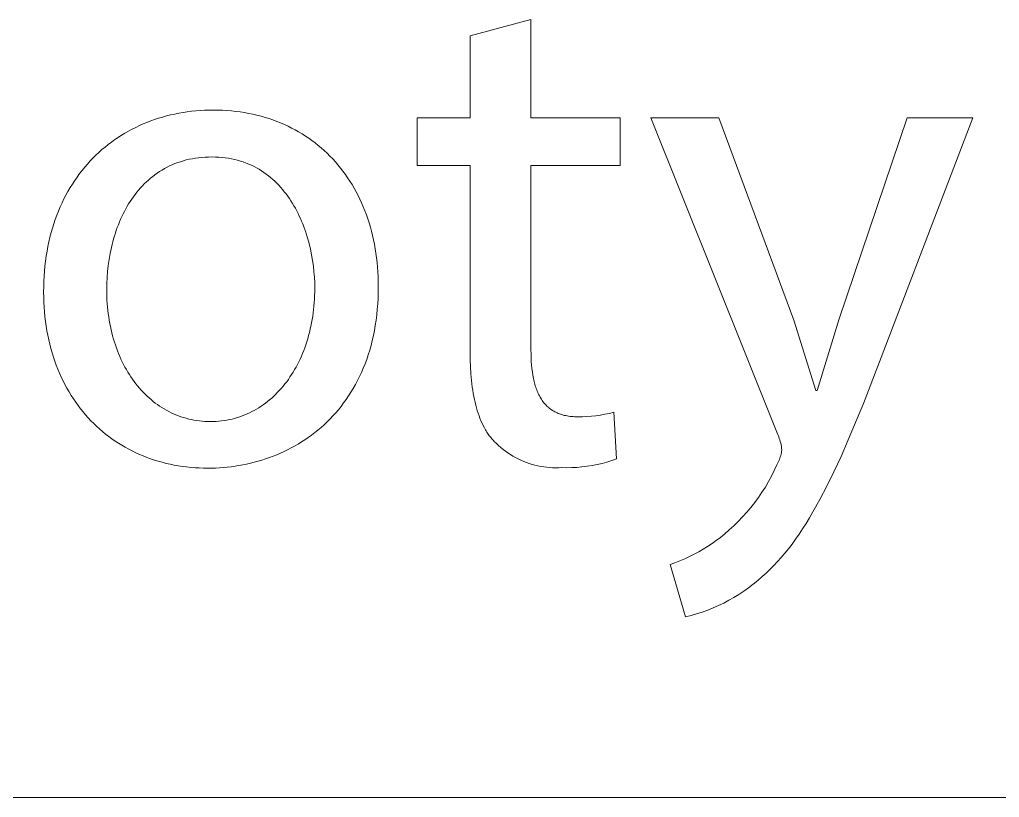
# Model space of a CAD drawing. Header units: millimetres. Extents: x 1102 to 5170, y 19 to 2862.
# Drawn here: x 4538.8 to 4595.2, y 19.5 to 64.3 of the extents above; entities that cross this region are included whole.
import ezdxf

# ---------------------------------------------------------------- set-up
doc = ezdxf.new("R2010")
doc.units = ezdxf.units.MM
doc.header["$MEASUREMENT"] = 0
doc.layers.add('Domyślny', color=7, linetype='Continuous', true_color=0x000000)

msp = doc.modelspace()

# ---------------------------------------------------------------- linework, layer by layer
at = {"layer": 'Domyślny', "color": 18, "lineweight": 15, "true_color": 0x000000}
for p, q in [((4564.772, 63.317), (4568.267, 64.251)), ((4568.267, 64.251), (4568.267, 58.602)), ((4564.772, 58.602), (4564.772, 63.317)), ((4547.059, 58.644), (4547.291, 58.708)), ((4547.291, 58.708), (4547.525, 58.766)), ((4547.525, 58.766), (4547.761, 58.818)), ((4547.761, 58.818), (4548, 58.865)), ((4548, 58.865), (4548.241, 58.907)), ((4548.241, 58.907), (4548.484, 58.943)), ((4548.484, 58.943), (4548.729, 58.974)), ((4548.729, 58.974), (4548.976, 58.999)), ((4548.976, 58.999), (4549.225, 59.019)), ((4549.225, 59.019), (4549.476, 59.033)), ((4549.476, 59.033), (4549.728, 59.041)), ((4549.728, 59.041), (4549.983, 59.044)), ((4549.983, 59.044), (4550.247, 59.041)), ((4550.247, 59.041), (4550.508, 59.032)), ((4550.508, 59.032), (4550.767, 59.017)), ((4550.767, 59.017), (4551.023, 58.996)), ((4551.023, 58.996), (4551.276, 58.97)), ((4551.276, 58.97), (4551.526, 58.937)), ((4551.526, 58.937), (4551.773, 58.899)), ((4551.773, 58.899), (4552.017, 58.855)), ((4552.017, 58.855), (4552.258, 58.806)), ((4552.258, 58.806), (4552.496, 58.751)), ((4552.496, 58.751), (4552.73, 58.69)), ((4552.73, 58.69), (4552.962, 58.624)), ((4545.514, 58.052), (4545.726, 58.153)), ((4545.726, 58.153), (4545.941, 58.248)), ((4545.941, 58.248), (4546.159, 58.338)), ((4546.159, 58.338), (4546.38, 58.422)), ((4546.38, 58.422), (4546.604, 58.501)), ((4546.604, 58.501), (4546.83, 58.575)), ((4546.83, 58.575), (4547.059, 58.644)), ((4552.962, 58.624), (4553.19, 58.553)), ((4553.19, 58.553), (4553.415, 58.476)), ((4553.415, 58.476), (4553.637, 58.394)), ((4553.637, 58.394), (4553.856, 58.306)), ((4553.856, 58.306), (4554.071, 58.214)), ((4554.071, 58.214), (4554.282, 58.116)), ((4554.282, 58.116), (4554.49, 58.013)), ((4561.724, 55.866), (4561.724, 58.602)), ((4561.724, 58.602), (4564.772, 58.602)), ((4568.267, 58.602), (4573.401, 58.602)), ((4573.401, 58.602), (4573.401, 55.866)), ((4582.449, 40.423), (4575.174, 58.602)), ((4575.174, 58.602), (4579.076, 58.602)), ((4579.076, 58.602), (4583.397, 46.952)), ((4585.998, 47.034), (4589.913, 58.602)), ((4593.693, 58.602), (4588.328, 44.554)), ((4589.913, 58.602), (4593.693, 58.602)), ((4544.499, 57.474), (4544.696, 57.6)), ((4544.696, 57.6), (4544.895, 57.721)), ((4544.895, 57.721), (4545.098, 57.836)), ((4545.098, 57.836), (4545.304, 57.947)), ((4545.304, 57.947), (4545.514, 58.052)), ((4554.49, 58.013), (4554.695, 57.905)), ((4554.695, 57.905), (4554.895, 57.792)), ((4554.895, 57.792), (4555.093, 57.674)), ((4555.093, 57.674), (4555.286, 57.551)), ((4555.286, 57.551), (4555.476, 57.423)), ((4543.749, 56.92), (4543.931, 57.066)), ((4543.931, 57.066), (4544.117, 57.207)), ((4544.117, 57.207), (4544.306, 57.343)), ((4544.306, 57.343), (4544.499, 57.474)), ((4555.476, 57.423), (4555.662, 57.291)), ((4555.662, 57.291), (4555.844, 57.153)), ((4555.844, 57.153), (4556.023, 57.011)), ((4556.023, 57.011), (4556.197, 56.864)), ((4543.057, 56.287), (4543.224, 56.453)), ((4543.224, 56.453), (4543.395, 56.614)), ((4543.395, 56.614), (4543.57, 56.769)), ((4543.57, 56.769), (4543.749, 56.92)), ((4556.197, 56.864), (4556.367, 56.713)), ((4556.367, 56.713), (4556.534, 56.557)), ((4556.534, 56.557), (4556.696, 56.396)), ((4556.696, 56.396), (4556.855, 56.231)), ((4542.58, 55.762), (4542.735, 55.942)), ((4542.735, 55.942), (4542.894, 56.117)), ((4542.894, 56.117), (4543.057, 56.287)), ((4547.618, 55.898), (4547.466, 55.829)), ((4547.773, 55.962), (4547.618, 55.898)), ((4547.932, 56.022), (4547.773, 55.962)), ((4548.094, 56.077), (4547.932, 56.022)), ((4548.259, 56.127), (4548.094, 56.077)), ((4548.428, 56.173), (4548.259, 56.127)), ((4548.6, 56.213), (4548.428, 56.173)), ((4548.776, 56.248), (4548.6, 56.213)), ((4548.955, 56.279), (4548.776, 56.248)), ((4549.137, 56.303), (4548.955, 56.279)), ((4549.323, 56.323), (4549.137, 56.303)), ((4549.512, 56.337), (4549.323, 56.323)), ((4549.705, 56.345), (4549.512, 56.337)), ((4549.902, 56.348), (4549.705, 56.345)), ((4550.099, 56.345), (4549.902, 56.348)), ((4550.292, 56.336), (4550.099, 56.345)), ((4550.481, 56.321), (4550.292, 56.336)), ((4550.667, 56.3), (4550.481, 56.321)), ((4550.849, 56.273), (4550.667, 56.3)), ((4551.027, 56.241), (4550.849, 56.273)), ((4551.202, 56.203), (4551.027, 56.241)), ((4551.373, 56.16), (4551.202, 56.203)), ((4551.541, 56.112), (4551.373, 56.16)), ((4551.705, 56.058), (4551.541, 56.112)), ((4551.866, 56), (4551.705, 56.058)), ((4552.022, 55.936), (4551.866, 56)), ((4552.176, 55.868), (4552.022, 55.936)), ((4552.326, 55.795), (4552.176, 55.868)), ((4556.855, 56.231), (4557.009, 56.062)), ((4557.009, 56.062), (4557.159, 55.888)), ((4557.159, 55.888), (4557.304, 55.71)), ((4564.772, 55.866), (4561.724, 55.866)), ((4564.772, 45.11), (4564.772, 55.866)), ((4573.401, 55.866), (4568.267, 55.866)), ((4568.267, 55.866), (4568.267, 45.245)), ((4542.141, 55.193), (4542.283, 55.388)), ((4542.283, 55.388), (4542.429, 55.577)), ((4542.429, 55.577), (4542.58, 55.762)), ((4546.624, 55.327), (4546.495, 55.229)), ((4546.756, 55.421), (4546.624, 55.327)), ((4546.892, 55.511), (4546.756, 55.421)), ((4547.03, 55.597), (4546.892, 55.511)), ((4547.172, 55.678), (4547.03, 55.597)), ((4547.318, 55.756), (4547.172, 55.678)), ((4547.466, 55.829), (4547.318, 55.756)), ((4552.472, 55.718), (4552.326, 55.795)), ((4552.615, 55.636), (4552.472, 55.718)), ((4552.755, 55.55), (4552.615, 55.636)), ((4552.891, 55.459), (4552.755, 55.55)), ((4553.024, 55.365), (4552.891, 55.459)), ((4553.154, 55.266), (4553.024, 55.365)), ((4557.304, 55.71), (4557.446, 55.528)), ((4557.446, 55.528), (4557.583, 55.341)), ((4557.583, 55.341), (4557.715, 55.151)), ((4541.742, 54.583), (4541.87, 54.791)), ((4541.87, 54.791), (4542.003, 54.994)), ((4542.003, 54.994), (4542.141, 55.193)), ((4546.012, 54.801), (4545.9, 54.685)), ((4546.128, 54.913), (4546.012, 54.801)), ((4546.247, 55.022), (4546.128, 54.913)), ((4546.37, 55.127), (4546.247, 55.022)), ((4546.495, 55.229), (4546.37, 55.127)), ((4553.28, 55.164), (4553.154, 55.266)), ((4553.402, 55.058), (4553.28, 55.164)), ((4553.522, 54.948), (4553.402, 55.058)), ((4553.638, 54.835), (4553.522, 54.948)), ((4553.751, 54.719), (4553.638, 54.835)), ((4553.861, 54.599), (4553.751, 54.719)), ((4557.715, 55.151), (4557.844, 54.956)), ((4557.844, 54.956), (4557.968, 54.757)), ((4557.968, 54.757), (4558.087, 54.554)), ((4541.384, 53.931), (4541.499, 54.152)), ((4541.499, 54.152), (4541.618, 54.37)), ((4541.618, 54.37), (4541.742, 54.583)), ((4545.48, 54.19), (4545.383, 54.059)), ((4545.58, 54.319), (4545.48, 54.19)), ((4545.683, 54.444), (4545.58, 54.319)), ((4545.79, 54.566), (4545.683, 54.444)), ((4545.9, 54.685), (4545.79, 54.566)), ((4553.967, 54.476), (4553.861, 54.599)), ((4554.07, 54.35), (4553.967, 54.476)), ((4554.17, 54.221), (4554.07, 54.35)), ((4554.267, 54.09), (4554.17, 54.221)), ((4558.087, 54.554), (4558.202, 54.347)), ((4558.202, 54.347), (4558.312, 54.137)), ((4541.17, 53.473), (4541.275, 53.704)), ((4541.275, 53.704), (4541.384, 53.931)), ((4545.11, 53.649), (4545.026, 53.507)), ((4545.198, 53.788), (4545.11, 53.649)), ((4545.289, 53.925), (4545.198, 53.788)), ((4545.383, 54.059), (4545.289, 53.925)), ((4554.361, 53.955), (4554.267, 54.09)), ((4554.452, 53.818), (4554.361, 53.955)), ((4554.539, 53.679), (4554.452, 53.818)), ((4554.624, 53.537), (4554.539, 53.679)), ((4558.312, 54.137), (4558.417, 53.922)), ((4558.417, 53.922), (4558.518, 53.704)), ((4558.518, 53.704), (4558.614, 53.482)), ((4540.976, 52.998), (4541.071, 53.238)), ((4541.071, 53.238), (4541.17, 53.473)), ((4544.79, 53.067), (4544.717, 52.916)), ((4544.865, 53.216), (4544.79, 53.067)), ((4544.944, 53.363), (4544.865, 53.216)), ((4545.026, 53.507), (4544.944, 53.363)), ((4554.705, 53.394), (4554.624, 53.537)), ((4554.783, 53.248), (4554.705, 53.394)), ((4554.859, 53.1), (4554.783, 53.248)), ((4554.931, 52.95), (4554.859, 53.1)), ((4558.614, 53.482), (4558.705, 53.256)), ((4558.705, 53.256), (4558.792, 53.026)), ((4558.792, 53.026), (4558.873, 52.793)), ((4540.724, 52.251), (4540.803, 52.504)), ((4540.803, 52.504), (4540.887, 52.753)), ((4540.887, 52.753), (4540.976, 52.998)), ((4544.518, 52.45), (4544.457, 52.291)), ((4544.581, 52.607), (4544.518, 52.45)), ((4544.648, 52.762), (4544.581, 52.607)), ((4544.717, 52.916), (4544.648, 52.762)), ((4555, 52.799), (4554.931, 52.95)), ((4555.066, 52.645), (4555, 52.799)), ((4555.13, 52.491), (4555.066, 52.645)), ((4555.19, 52.335), (4555.13, 52.491)), ((4558.873, 52.793), (4558.95, 52.556)), ((4558.95, 52.556), (4559.021, 52.316)), ((4540.582, 51.732), (4540.65, 51.994)), ((4540.65, 51.994), (4540.724, 52.251)), ((4544.345, 51.969), (4544.293, 51.805)), ((4544.399, 52.131), (4544.345, 51.969)), ((4544.457, 52.291), (4544.399, 52.131)), ((4555.248, 52.178), (4555.19, 52.335)), ((4555.303, 52.019), (4555.248, 52.178)), ((4555.354, 51.86), (4555.303, 52.019)), ((4559.021, 52.316), (4559.088, 52.072)), ((4559.088, 52.072), (4559.15, 51.825)), ((4540.463, 51.195), (4540.52, 51.466)), ((4540.52, 51.466), (4540.582, 51.732)), ((4544.198, 51.473), (4544.155, 51.306)), ((4544.244, 51.64), (4544.198, 51.473)), ((4544.293, 51.805), (4544.244, 51.64)), ((4555.403, 51.699), (4555.354, 51.86)), ((4555.493, 51.376), (4555.403, 51.699)), ((4555.571, 51.051), (4555.493, 51.376)), ((4559.15, 51.825), (4559.206, 51.575)), ((4559.206, 51.575), (4559.257, 51.321)), ((4559.257, 51.321), (4559.303, 51.064)), ((4540.367, 50.641), (4540.412, 50.92)), ((4540.412, 50.92), (4540.463, 51.195)), ((4544.043, 50.796), (4543.982, 50.452)), ((4544.115, 51.137), (4544.043, 50.796)), ((4544.155, 51.306), (4544.115, 51.137)), ((4555.639, 50.724), (4555.571, 51.051)), ((4559.303, 51.064), (4559.344, 50.804)), ((4559.344, 50.804), (4559.38, 50.541)), ((4540.293, 50.071), (4540.327, 50.358)), ((4540.327, 50.358), (4540.367, 50.641)), ((4543.982, 50.452), (4543.933, 50.106)), ((4555.695, 50.397), (4555.639, 50.724)), ((4555.741, 50.071), (4555.695, 50.397)), ((4559.38, 50.541), (4559.41, 50.274)), ((4559.41, 50.274), (4559.435, 50.005)), ((4540.244, 49.484), (4540.266, 49.779)), ((4540.266, 49.779), (4540.293, 50.071)), ((4543.895, 49.757), (4543.868, 49.408)), ((4543.933, 50.106), (4543.895, 49.757)), ((4555.777, 49.746), (4555.741, 50.071)), ((4555.802, 49.423), (4555.777, 49.746)), ((4559.435, 50.005), (4559.454, 49.732)), ((4559.454, 49.732), (4559.468, 49.457)), ((4540.219, 48.88), (4540.228, 49.184)), ((4540.228, 49.184), (4540.244, 49.484)), ((4543.868, 49.408), (4543.852, 49.058)), ((4555.817, 49.104), (4555.802, 49.423)), ((4555.822, 48.789), (4555.817, 49.104)), ((4559.468, 49.457), (4559.476, 49.179)), ((4559.476, 49.179), (4559.479, 48.898)), ((4540.216, 48.572), (4540.219, 48.88)), ((4540.219, 48.282), (4540.216, 48.572)), ((4543.852, 49.058), (4543.846, 48.708)), ((4543.846, 48.708), (4543.848, 48.506)), ((4543.848, 48.506), (4543.854, 48.306)), ((4555.814, 48.376), (4555.82, 48.582)), ((4555.82, 48.582), (4555.822, 48.789)), ((4559.476, 48.56), (4559.465, 48.228)), ((4559.479, 48.898), (4559.476, 48.56)), ((4540.228, 47.995), (4540.219, 48.282)), ((4540.243, 47.712), (4540.228, 47.995)), ((4543.854, 48.306), (4543.863, 48.107)), ((4543.863, 48.107), (4543.875, 47.911)), ((4555.775, 47.771), (4555.792, 47.971)), ((4555.792, 47.971), (4555.805, 48.173)), ((4555.805, 48.173), (4555.814, 48.376)), ((4559.465, 48.228), (4559.446, 47.901)), ((4540.263, 47.432), (4540.243, 47.712)), ((4540.29, 47.155), (4540.263, 47.432)), ((4543.875, 47.911), (4543.891, 47.715)), ((4543.891, 47.715), (4543.911, 47.522)), ((4543.911, 47.522), (4543.934, 47.331)), ((4555.704, 47.184), (4555.731, 47.378)), ((4555.731, 47.378), (4555.755, 47.573)), ((4555.755, 47.573), (4555.775, 47.771)), ((4559.421, 47.581), (4559.389, 47.267)), ((4559.446, 47.901), (4559.421, 47.581)), ((4540.322, 46.883), (4540.29, 47.155)), ((4540.36, 46.613), (4540.322, 46.883)), ((4543.934, 47.331), (4543.96, 47.141)), ((4543.96, 47.141), (4543.99, 46.954)), ((4543.99, 46.954), (4544.023, 46.768)), ((4555.64, 46.803), (4555.674, 46.993)), ((4555.674, 46.993), (4555.704, 47.184)), ((4559.35, 46.959), (4559.305, 46.656)), ((4559.389, 47.267), (4559.35, 46.959)), ((4583.397, 46.952), (4584.657, 42.915)), ((4584.738, 42.915), (4585.998, 47.034)), ((4540.403, 46.348), (4540.36, 46.613)), ((4540.452, 46.086), (4540.403, 46.348)), ((4544.023, 46.768), (4544.06, 46.585)), ((4544.06, 46.585), (4544.099, 46.403)), ((4544.099, 46.403), (4544.142, 46.224)), ((4555.47, 46.069), (4555.517, 46.249)), ((4555.517, 46.249), (4555.561, 46.432)), ((4555.561, 46.432), (4555.602, 46.616)), ((4555.602, 46.616), (4555.64, 46.803)), ((4559.253, 46.36), (4559.194, 46.069)), ((4559.305, 46.656), (4559.253, 46.36)), ((4540.506, 45.828), (4540.452, 46.086)), ((4540.566, 45.574), (4540.506, 45.828)), ((4544.142, 46.224), (4544.188, 46.047)), ((4544.188, 46.047), (4544.238, 45.872)), ((4544.238, 45.872), (4544.29, 45.699)), ((4544.29, 45.699), (4544.346, 45.529)), ((4555.309, 45.544), (4555.366, 45.717)), ((4555.366, 45.717), (4555.42, 45.892)), ((4555.42, 45.892), (4555.47, 46.069)), ((4559.13, 45.784), (4559.059, 45.505)), ((4559.194, 46.069), (4559.13, 45.784)), ((4540.631, 45.323), (4540.566, 45.574)), ((4540.701, 45.077), (4540.631, 45.323)), ((4544.346, 45.529), (4544.404, 45.362)), ((4544.404, 45.362), (4544.466, 45.196)), ((4544.466, 45.196), (4544.531, 45.034)), ((4555.12, 45.042), (4555.186, 45.207)), ((4555.186, 45.207), (4555.249, 45.374)), ((4555.249, 45.374), (4555.309, 45.544)), ((4558.982, 45.231), (4558.899, 44.963)), ((4559.059, 45.505), (4558.982, 45.231)), ((4568.267, 45.245), (4568.269, 45.019)), ((4540.777, 44.834), (4540.701, 45.077)), ((4540.857, 44.595), (4540.777, 44.834)), ((4540.943, 44.36), (4540.857, 44.595)), ((4544.531, 45.034), (4544.598, 44.873)), ((4544.598, 44.873), (4544.669, 44.716)), ((4544.669, 44.716), (4544.742, 44.561)), ((4544.742, 44.561), (4544.819, 44.409)), ((4554.826, 44.411), (4554.904, 44.564)), ((4554.904, 44.564), (4554.979, 44.721)), ((4554.979, 44.721), (4555.051, 44.88)), ((4555.051, 44.88), (4555.12, 45.042)), ((4558.81, 44.701), (4558.715, 44.445)), ((4558.899, 44.963), (4558.81, 44.701)), ((4564.776, 44.682), (4564.772, 45.11)), ((4564.79, 44.268), (4564.776, 44.682)), ((4568.269, 45.019), (4568.275, 44.798)), ((4568.275, 44.798), (4568.286, 44.584)), ((4568.286, 44.584), (4568.301, 44.376)), ((4588.328, 44.554), (4587.399, 42.166)), ((4541.033, 44.129), (4540.943, 44.36)), ((4541.128, 43.903), (4541.033, 44.129)), ((4544.819, 44.409), (4544.898, 44.259)), ((4544.898, 44.259), (4544.98, 44.112)), ((4544.98, 44.112), (4545.064, 43.969)), ((4554.576, 43.967), (4554.663, 44.112)), ((4554.663, 44.112), (4554.746, 44.26)), ((4554.746, 44.26), (4554.826, 44.411)), ((4558.615, 44.195), (4558.51, 43.95)), ((4558.715, 44.445), (4558.615, 44.195)), ((4564.814, 43.866), (4564.79, 44.268)), ((4568.301, 44.376), (4568.321, 44.175)), ((4568.321, 44.175), (4568.345, 43.98)), ((4541.229, 43.68), (4541.128, 43.903)), ((4541.334, 43.461), (4541.229, 43.68)), ((4541.443, 43.246), (4541.334, 43.461)), ((4545.064, 43.969), (4545.152, 43.828)), ((4545.152, 43.828), (4545.242, 43.69)), ((4545.242, 43.69), (4545.334, 43.555)), ((4545.334, 43.555), (4545.43, 43.423)), ((4554.205, 43.418), (4554.302, 43.551)), ((4554.302, 43.551), (4554.396, 43.687)), ((4554.396, 43.687), (4554.488, 43.825)), ((4554.488, 43.825), (4554.576, 43.967)), ((4558.283, 43.477), (4558.162, 43.248)), ((4558.399, 43.71), (4558.283, 43.477)), ((4558.51, 43.95), (4558.399, 43.71)), ((4564.847, 43.479), (4564.814, 43.866)), ((4564.89, 43.105), (4564.847, 43.479)), ((4568.345, 43.98), (4568.374, 43.791)), ((4568.374, 43.791), (4568.408, 43.61)), ((4568.408, 43.61), (4568.427, 43.521)), ((4568.427, 43.521), (4568.447, 43.435)), ((4568.447, 43.435), (4568.468, 43.35)), ((4541.558, 43.036), (4541.443, 43.246)), ((4541.677, 42.83), (4541.558, 43.036)), ((4545.43, 43.423), (4545.528, 43.294)), ((4545.528, 43.294), (4545.628, 43.169)), ((4545.628, 43.169), (4545.731, 43.046)), ((4545.731, 43.046), (4545.837, 42.927)), ((4545.837, 42.927), (4545.945, 42.812)), ((4553.685, 42.805), (4553.794, 42.921)), ((4553.794, 42.921), (4553.9, 43.041)), ((4553.9, 43.041), (4554.004, 43.163)), ((4554.004, 43.163), (4554.106, 43.289)), ((4554.106, 43.289), (4554.205, 43.418)), ((4558.036, 43.026), (4557.905, 42.809)), ((4558.162, 43.248), (4558.036, 43.026)), ((4564.916, 42.924), (4564.89, 43.105)), ((4564.945, 42.746), (4564.916, 42.924)), ((4568.468, 43.35), (4568.491, 43.267)), ((4568.491, 43.267), (4568.515, 43.185)), ((4568.515, 43.185), (4568.54, 43.105)), ((4568.54, 43.105), (4568.567, 43.027)), ((4568.567, 43.027), (4568.595, 42.951)), ((4568.595, 42.951), (4568.624, 42.876)), ((4568.624, 42.876), (4568.655, 42.803)), ((4584.657, 42.915), (4584.738, 42.915)), ((4541.8, 42.628), (4541.677, 42.83)), ((4541.928, 42.43), (4541.8, 42.628)), ((4542.06, 42.237), (4541.928, 42.43)), ((4545.945, 42.812), (4546.055, 42.699)), ((4546.055, 42.699), (4546.168, 42.59)), ((4546.168, 42.59), (4546.283, 42.485)), ((4546.283, 42.485), (4546.4, 42.383)), ((4546.4, 42.383), (4546.52, 42.284)), ((4553.105, 42.278), (4553.225, 42.376)), ((4553.225, 42.376), (4553.344, 42.478)), ((4553.344, 42.478), (4553.46, 42.584)), ((4553.46, 42.584), (4553.573, 42.693)), ((4553.573, 42.693), (4553.685, 42.805)), ((4557.63, 42.392), (4557.485, 42.191)), ((4557.77, 42.598), (4557.63, 42.392)), ((4557.905, 42.809), (4557.77, 42.598)), ((4564.976, 42.572), (4564.945, 42.746)), ((4565.01, 42.401), (4564.976, 42.572)), ((4565.047, 42.234), (4565.01, 42.401)), ((4568.655, 42.803), (4568.687, 42.732)), ((4568.687, 42.732), (4568.72, 42.662)), ((4568.72, 42.662), (4568.755, 42.595)), ((4568.755, 42.595), (4568.791, 42.529)), ((4568.791, 42.529), (4568.829, 42.465)), ((4568.829, 42.465), (4568.868, 42.402)), ((4568.868, 42.402), (4568.909, 42.342)), ((4568.909, 42.342), (4568.951, 42.283)), ((4542.197, 42.048), (4542.06, 42.237)), ((4542.338, 41.863), (4542.197, 42.048)), ((4542.483, 41.683), (4542.338, 41.863)), ((4546.52, 42.284), (4546.642, 42.189)), ((4546.642, 42.189), (4546.766, 42.098)), ((4546.766, 42.098), (4546.892, 42.011)), ((4546.892, 42.011), (4547.02, 41.927)), ((4547.02, 41.927), (4547.151, 41.847)), ((4547.151, 41.847), (4547.284, 41.771)), ((4547.284, 41.771), (4547.418, 41.699)), ((4552.204, 41.695), (4552.339, 41.767)), ((4552.339, 41.767), (4552.471, 41.842)), ((4552.471, 41.842), (4552.602, 41.922)), ((4552.602, 41.922), (4552.731, 42.005)), ((4552.731, 42.005), (4552.858, 42.092)), ((4552.858, 42.092), (4552.982, 42.183)), ((4552.982, 42.183), (4553.105, 42.278)), ((4557.183, 41.807), (4557.026, 41.623)), ((4557.336, 41.996), (4557.183, 41.807)), ((4557.485, 42.191), (4557.336, 41.996)), ((4565.087, 42.07), (4565.047, 42.234)), ((4565.13, 41.911), (4565.087, 42.07)), ((4565.175, 41.755), (4565.13, 41.911)), ((4565.224, 41.602), (4565.175, 41.755)), ((4568.951, 42.283), (4568.994, 42.226)), ((4568.994, 42.226), (4569.039, 42.171)), ((4569.039, 42.171), (4569.086, 42.118)), ((4569.086, 42.118), (4569.134, 42.066)), ((4569.134, 42.066), (4569.184, 42.017)), ((4569.184, 42.017), (4569.235, 41.969)), ((4569.235, 41.969), (4569.287, 41.923)), ((4569.287, 41.923), (4569.314, 41.901)), ((4569.314, 41.901), (4569.342, 41.879)), ((4569.342, 41.879), (4569.369, 41.858)), ((4569.369, 41.858), (4569.398, 41.837)), ((4569.398, 41.837), (4569.426, 41.816)), ((4569.426, 41.816), (4569.455, 41.797)), ((4569.455, 41.797), (4569.484, 41.777)), ((4569.484, 41.777), (4569.514, 41.758)), ((4569.514, 41.758), (4569.575, 41.722)), ((4587.399, 42.166), (4586.529, 40.066)), ((4542.632, 41.507), (4542.483, 41.683)), ((4542.785, 41.336), (4542.632, 41.507)), ((4542.942, 41.169), (4542.785, 41.336)), ((4543.103, 41.007), (4542.942, 41.169)), ((4547.418, 41.699), (4547.555, 41.631)), ((4547.555, 41.631), (4547.693, 41.567)), ((4547.693, 41.567), (4547.834, 41.507)), ((4547.834, 41.507), (4547.976, 41.452)), ((4547.976, 41.452), (4548.12, 41.4)), ((4548.12, 41.4), (4548.267, 41.352)), ((4548.267, 41.352), (4548.414, 41.309)), ((4548.414, 41.309), (4548.564, 41.27)), ((4548.564, 41.27), (4548.715, 41.236)), ((4548.715, 41.236), (4548.869, 41.206)), ((4548.869, 41.206), (4549.023, 41.18)), ((4549.023, 41.18), (4549.18, 41.159)), ((4550.453, 41.159), (4550.607, 41.18)), ((4550.607, 41.18), (4550.76, 41.205)), ((4550.76, 41.205), (4550.912, 41.235)), ((4550.912, 41.235), (4551.062, 41.269)), ((4551.062, 41.269), (4551.211, 41.307)), ((4551.211, 41.307), (4551.358, 41.35)), ((4551.358, 41.35), (4551.503, 41.397)), ((4551.503, 41.397), (4551.647, 41.449)), ((4551.647, 41.449), (4551.789, 41.504)), ((4551.789, 41.504), (4551.929, 41.564)), ((4551.929, 41.564), (4552.067, 41.627)), ((4552.067, 41.627), (4552.204, 41.695)), ((4556.7, 41.271), (4556.531, 41.103)), ((4556.865, 41.444), (4556.7, 41.271)), ((4557.026, 41.623), (4556.865, 41.444)), ((4565.276, 41.454), (4565.224, 41.602)), ((4565.331, 41.309), (4565.276, 41.454)), ((4565.389, 41.168), (4565.331, 41.309)), ((4569.575, 41.722), (4569.637, 41.687)), ((4569.637, 41.687), (4569.701, 41.654)), ((4569.701, 41.654), (4569.767, 41.624)), ((4569.767, 41.624), (4569.835, 41.595)), ((4569.835, 41.595), (4569.904, 41.568)), ((4569.904, 41.568), (4569.975, 41.543)), ((4569.975, 41.543), (4570.047, 41.52)), ((4570.047, 41.52), (4570.121, 41.499)), ((4570.121, 41.499), (4570.197, 41.48)), ((4570.197, 41.48), (4570.275, 41.463)), ((4570.275, 41.463), (4570.355, 41.448)), ((4570.355, 41.448), (4570.436, 41.435)), ((4570.436, 41.435), (4570.519, 41.423)), ((4570.519, 41.423), (4570.604, 41.414)), ((4570.604, 41.414), (4570.691, 41.407)), ((4570.691, 41.407), (4570.78, 41.402)), ((4570.78, 41.402), (4570.87, 41.399)), ((4570.87, 41.399), (4570.963, 41.398)), ((4570.963, 41.398), (4571.225, 41.4)), ((4571.225, 41.4), (4571.486, 41.41)), ((4571.486, 41.41), (4571.747, 41.43)), ((4571.747, 41.43), (4572.008, 41.457)), ((4572.008, 41.457), (4572.267, 41.494)), ((4572.267, 41.494), (4572.525, 41.539)), ((4572.525, 41.539), (4572.781, 41.593)), ((4572.781, 41.593), (4573.035, 41.655)), ((4573.035, 41.655), (4573.198, 38.973)), ((4543.268, 40.849), (4543.103, 41.007)), ((4543.437, 40.696), (4543.268, 40.849)), ((4543.609, 40.548), (4543.437, 40.696)), ((4549.18, 41.159), (4549.337, 41.143)), ((4549.337, 41.143), (4549.497, 41.131)), ((4549.497, 41.131), (4549.658, 41.124)), ((4549.658, 41.124), (4549.82, 41.122)), ((4549.82, 41.122), (4549.98, 41.124)), ((4549.98, 41.124), (4550.139, 41.131)), ((4550.139, 41.131), (4550.297, 41.143)), ((4550.297, 41.143), (4550.453, 41.159)), ((4556.003, 40.631), (4555.821, 40.485)), ((4556.182, 40.783), (4556.003, 40.631)), ((4556.358, 40.941), (4556.182, 40.783)), ((4556.531, 41.103), (4556.358, 40.941)), ((4565.45, 41.031), (4565.389, 41.168)), ((4565.515, 40.898), (4565.45, 41.031)), ((4565.583, 40.769), (4565.515, 40.898)), ((4565.654, 40.643), (4565.583, 40.769)), ((4565.691, 40.582), (4565.654, 40.643)), ((4543.785, 40.405), (4543.609, 40.548)), ((4543.964, 40.266), (4543.785, 40.405)), ((4544.147, 40.132), (4543.964, 40.266)), ((4544.334, 40.003), (4544.147, 40.132)), ((4555.255, 40.077), (4555.061, 39.951)), ((4555.447, 40.207), (4555.255, 40.077)), ((4555.635, 40.343), (4555.447, 40.207)), ((4555.821, 40.485), (4555.635, 40.343)), ((4565.728, 40.522), (4565.691, 40.582)), ((4565.767, 40.463), (4565.728, 40.522)), ((4565.806, 40.405), (4565.767, 40.463)), ((4565.847, 40.347), (4565.806, 40.405)), ((4565.888, 40.291), (4565.847, 40.347)), ((4565.93, 40.236), (4565.888, 40.291)), ((4565.973, 40.182), (4565.93, 40.236)), ((4566.017, 40.129), (4565.973, 40.182)), ((4566.062, 40.077), (4566.017, 40.129)), ((4566.107, 40.026), (4566.062, 40.077)), ((4582.488, 40.335), (4582.449, 40.423)), ((4582.525, 40.246), (4582.488, 40.335)), ((4582.558, 40.156), (4582.525, 40.246)), ((4582.589, 40.065), (4582.558, 40.156)), ((4582.616, 39.973), (4582.589, 40.065)), ((4586.529, 40.066), (4586.111, 39.116)), ((4544.524, 39.878), (4544.334, 40.003)), ((4544.717, 39.759), (4544.524, 39.878)), ((4544.914, 39.644), (4544.717, 39.759)), ((4545.113, 39.535), (4544.914, 39.644)), ((4545.316, 39.43), (4545.113, 39.535)), ((4554.259, 39.5), (4554.053, 39.4)), ((4554.463, 39.605), (4554.259, 39.5)), ((4554.665, 39.715), (4554.463, 39.605)), ((4554.864, 39.83), (4554.665, 39.715)), ((4555.061, 39.951), (4554.864, 39.83)), ((4566.154, 39.976), (4566.107, 40.026)), ((4566.275, 39.855), (4566.154, 39.976)), ((4566.401, 39.738), (4566.275, 39.855)), ((4566.53, 39.625), (4566.401, 39.738)), ((4566.663, 39.517), (4566.53, 39.625)), ((4566.8, 39.414), (4566.663, 39.517)), ((4582.64, 39.88), (4582.616, 39.973)), ((4582.662, 39.786), (4582.64, 39.88)), ((4582.68, 39.692), (4582.662, 39.786)), ((4582.695, 39.597), (4582.68, 39.692)), ((4582.694, 39.419), (4582.706, 39.502)), ((4582.706, 39.502), (4582.695, 39.597)), ((4545.522, 39.33), (4545.316, 39.43)), ((4545.73, 39.236), (4545.522, 39.33)), ((4545.942, 39.146), (4545.73, 39.236)), ((4546.157, 39.062), (4545.942, 39.146)), ((4546.374, 38.983), (4546.157, 39.062)), ((4546.594, 38.909), (4546.374, 38.983)), ((4552.995, 38.976), (4552.779, 38.906)), ((4553.21, 39.051), (4552.995, 38.976)), ((4553.423, 39.13), (4553.21, 39.051)), ((4553.635, 39.215), (4553.423, 39.13)), ((4553.845, 39.305), (4553.635, 39.215)), ((4554.053, 39.4), (4553.845, 39.305)), ((4566.941, 39.315), (4566.8, 39.414)), ((4567.084, 39.222), (4566.941, 39.315)), ((4567.231, 39.133), (4567.084, 39.222)), ((4567.381, 39.05), (4567.231, 39.133)), ((4567.533, 38.971), (4567.381, 39.05)), ((4567.689, 38.898), (4567.533, 38.971)), ((4573.198, 38.973), (4572.92, 38.878)), ((4582.531, 38.86), (4582.562, 38.937)), ((4582.562, 38.937), (4582.59, 39.016)), ((4582.59, 39.016), (4582.616, 39.095)), ((4582.616, 39.095), (4582.64, 39.175)), ((4582.64, 39.175), (4582.66, 39.256)), ((4582.66, 39.256), (4582.678, 39.337)), ((4582.678, 39.337), (4582.694, 39.419)), ((4586.111, 39.116), (4585.701, 38.23)), ((4546.817, 38.841), (4546.594, 38.909)), ((4547.042, 38.777), (4546.817, 38.841)), ((4547.27, 38.719), (4547.042, 38.777)), ((4547.5, 38.667), (4547.27, 38.719)), ((4547.733, 38.619), (4547.5, 38.667)), ((4547.968, 38.577), (4547.733, 38.619)), ((4548.205, 38.541), (4547.968, 38.577)), ((4548.444, 38.51), (4548.205, 38.541)), ((4548.686, 38.485), (4548.444, 38.51)), ((4548.929, 38.465), (4548.686, 38.485)), ((4549.175, 38.451), (4548.929, 38.465)), ((4549.422, 38.442), (4549.175, 38.451)), ((4549.671, 38.439), (4549.422, 38.442)), ((4549.894, 38.442), (4549.671, 38.439)), ((4550.118, 38.449), (4549.894, 38.442)), ((4550.341, 38.461), (4550.118, 38.449)), ((4550.565, 38.477), (4550.341, 38.461)), ((4550.789, 38.498), (4550.565, 38.477)), ((4551.012, 38.524), (4550.789, 38.498)), ((4551.235, 38.555), (4551.012, 38.524)), ((4551.458, 38.59), (4551.235, 38.555)), ((4551.68, 38.631), (4551.458, 38.59)), ((4551.902, 38.676), (4551.68, 38.631)), ((4552.122, 38.726), (4551.902, 38.676)), ((4552.342, 38.781), (4552.122, 38.726)), ((4552.561, 38.841), (4552.342, 38.781)), ((4552.779, 38.906), (4552.561, 38.841)), ((4567.846, 38.831), (4567.689, 38.898)), ((4568.006, 38.769), (4567.846, 38.831)), ((4568.168, 38.712), (4568.006, 38.769)), ((4568.332, 38.661), (4568.168, 38.712)), ((4568.497, 38.616), (4568.332, 38.661)), ((4568.664, 38.577), (4568.497, 38.616)), ((4568.832, 38.543), (4568.664, 38.577)), ((4569.002, 38.515), (4568.832, 38.543)), ((4569.172, 38.493), (4569.002, 38.515)), ((4569.343, 38.477), (4569.172, 38.493)), ((4569.514, 38.467), (4569.343, 38.477)), ((4569.685, 38.463), (4569.514, 38.467)), ((4569.857, 38.464), (4569.685, 38.463)), ((4570.028, 38.472), (4569.857, 38.464)), ((4570.322, 38.467), (4570.028, 38.472)), ((4570.615, 38.473), (4570.322, 38.467)), ((4570.908, 38.488), (4570.615, 38.473)), ((4571.2, 38.514), (4570.908, 38.488)), ((4571.492, 38.55), (4571.2, 38.514)), ((4571.782, 38.595), (4571.492, 38.55)), ((4572.07, 38.651), (4571.782, 38.595)), ((4572.356, 38.717), (4572.07, 38.651)), ((4572.64, 38.793), (4572.356, 38.717)), ((4572.92, 38.878), (4572.64, 38.793)), ((4582.272, 38.307), (4582.422, 38.635)), ((4582.422, 38.635), (4582.461, 38.708)), ((4582.461, 38.708), (4582.497, 38.784)), ((4582.497, 38.784), (4582.531, 38.86)), ((4581.938, 37.668), (4582.11, 37.985)), ((4582.11, 37.985), (4582.272, 38.307)), ((4585.701, 38.23), (4585.298, 37.403)), ((4581.563, 37.053), (4581.756, 37.357)), ((4581.756, 37.357), (4581.938, 37.668)), ((4585.298, 37.403), (4584.898, 36.635)), ((4581.147, 36.465), (4581.36, 36.755)), ((4581.36, 36.755), (4581.563, 37.053)), ((4580.692, 35.905), (4580.924, 36.181)), ((4580.924, 36.181), (4581.147, 36.465)), ((4584.898, 36.635), (4584.499, 35.92)), ((4580.201, 35.378), (4580.451, 35.638)), ((4580.451, 35.638), (4580.692, 35.905)), ((4584.3, 35.583), (4584.1, 35.258)), ((4584.499, 35.92), (4584.3, 35.583)), ((4579.676, 34.885), (4579.943, 35.127)), ((4579.943, 35.127), (4580.201, 35.378)), ((4584.1, 35.258), (4583.9, 34.945)), ((4578.93, 34.279), (4579.169, 34.461)), ((4579.169, 34.461), (4579.401, 34.652)), ((4579.401, 34.652), (4579.676, 34.885)), ((4583.698, 34.643), (4583.496, 34.354)), ((4583.9, 34.945), (4583.698, 34.643)), ((4578.181, 33.777), (4578.436, 33.936)), ((4578.436, 33.936), (4578.686, 34.104)), ((4578.686, 34.104), (4578.93, 34.279)), ((4583.291, 34.075), (4583.085, 33.807)), ((4583.496, 34.354), (4583.291, 34.075)), ((4577.114, 33.226), (4577.387, 33.351)), ((4577.387, 33.351), (4577.656, 33.484)), ((4577.656, 33.484), (4577.921, 33.627)), ((4577.921, 33.627), (4578.181, 33.777)), ((4582.667, 33.302), (4582.454, 33.064)), ((4582.877, 33.549), (4582.667, 33.302)), ((4583.085, 33.807), (4582.877, 33.549)), ((4576.272, 32.904), (4576.556, 33.002)), ((4577.152, 29.883), (4576.272, 32.904)), ((4576.556, 33.002), (4576.837, 33.11)), ((4576.837, 33.11), (4577.114, 33.226)), ((4582.237, 32.835), (4582.018, 32.615)), ((4582.454, 33.064), (4582.237, 32.835)), ((4581.569, 32.2), (4581.316, 31.978)), ((4581.795, 32.403), (4581.569, 32.2)), ((4582.018, 32.615), (4581.795, 32.403)), ((4581.056, 31.765), (4580.789, 31.561)), ((4581.316, 31.978), (4581.056, 31.765)), ((4580.235, 31.18), (4579.949, 31.004)), ((4580.516, 31.366), (4580.235, 31.18)), ((4580.789, 31.561), (4580.516, 31.366)), ((4579.057, 30.536), (4578.749, 30.4)), ((4579.359, 30.682), (4579.057, 30.536)), ((4579.657, 30.838), (4579.359, 30.682)), ((4579.949, 31.004), (4579.657, 30.838)), ((4577.478, 29.965), (4577.152, 29.883)), ((4577.801, 30.058), (4577.478, 29.965)), ((4578.121, 30.161), (4577.801, 30.058)), ((4578.437, 30.275), (4578.121, 30.161)), ((4578.749, 30.4), (4578.437, 30.275)), ((5166.084, 19.497), (1101.816, 19.497)), ((5166.084, 19.497), (3632.565, 19.497))]:
    msp.add_line(p, q, dxfattribs=at)

doc.saveas('drawing.dxf')
